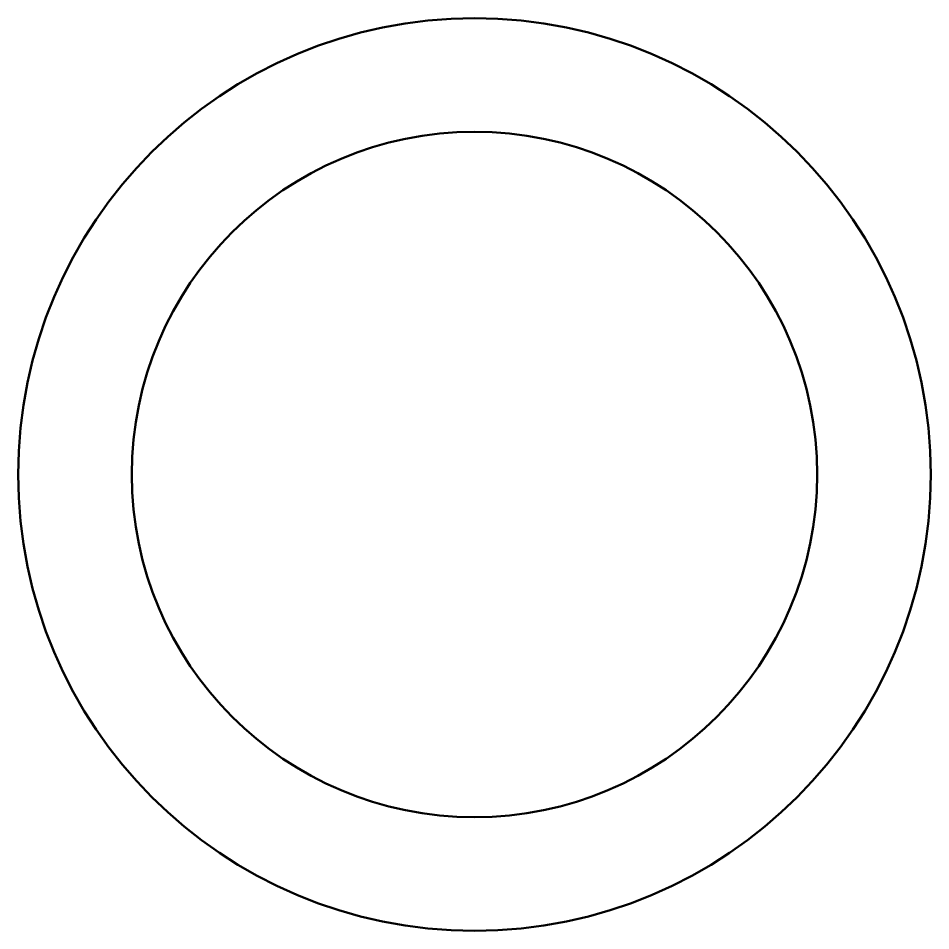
# Model space of a CAD drawing. Header units: millimetres. Extents: x 40 to 260, y 40 to 260.
import ezdxf

# ---------------------------------------------------------------- set-up
doc = ezdxf.new("R2010")
doc.units = ezdxf.units.MM
doc.layers.add('Visible (ISO)', color=7, linetype='Continuous', lineweight=50)

msp = doc.modelspace()

# ---------------------------------------------------------------- linework, layer by layer
at = {"layer": 'Visible (ISO)'}
for radius in [110.5, 83]:
    msp.add_circle((150, 150), radius, dxfattribs=at)

doc.saveas('drawing.dxf')
